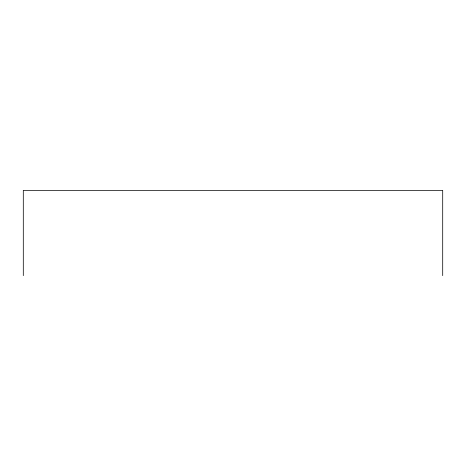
<?xml version="1.0" encoding="UTF-8"?>
<svg xmlns="http://www.w3.org/2000/svg" width="466" height="466" viewBox="0 0 466 466"><rect width="100%" height="100%" fill="white"/><g stroke="black" fill="none" stroke-linecap="round" stroke-linejoin="round"><path stroke-width="0.7" d="M442.7 275.639L442.7 190.361L23.3 190.361L23.3 275.639"/></g></svg>
